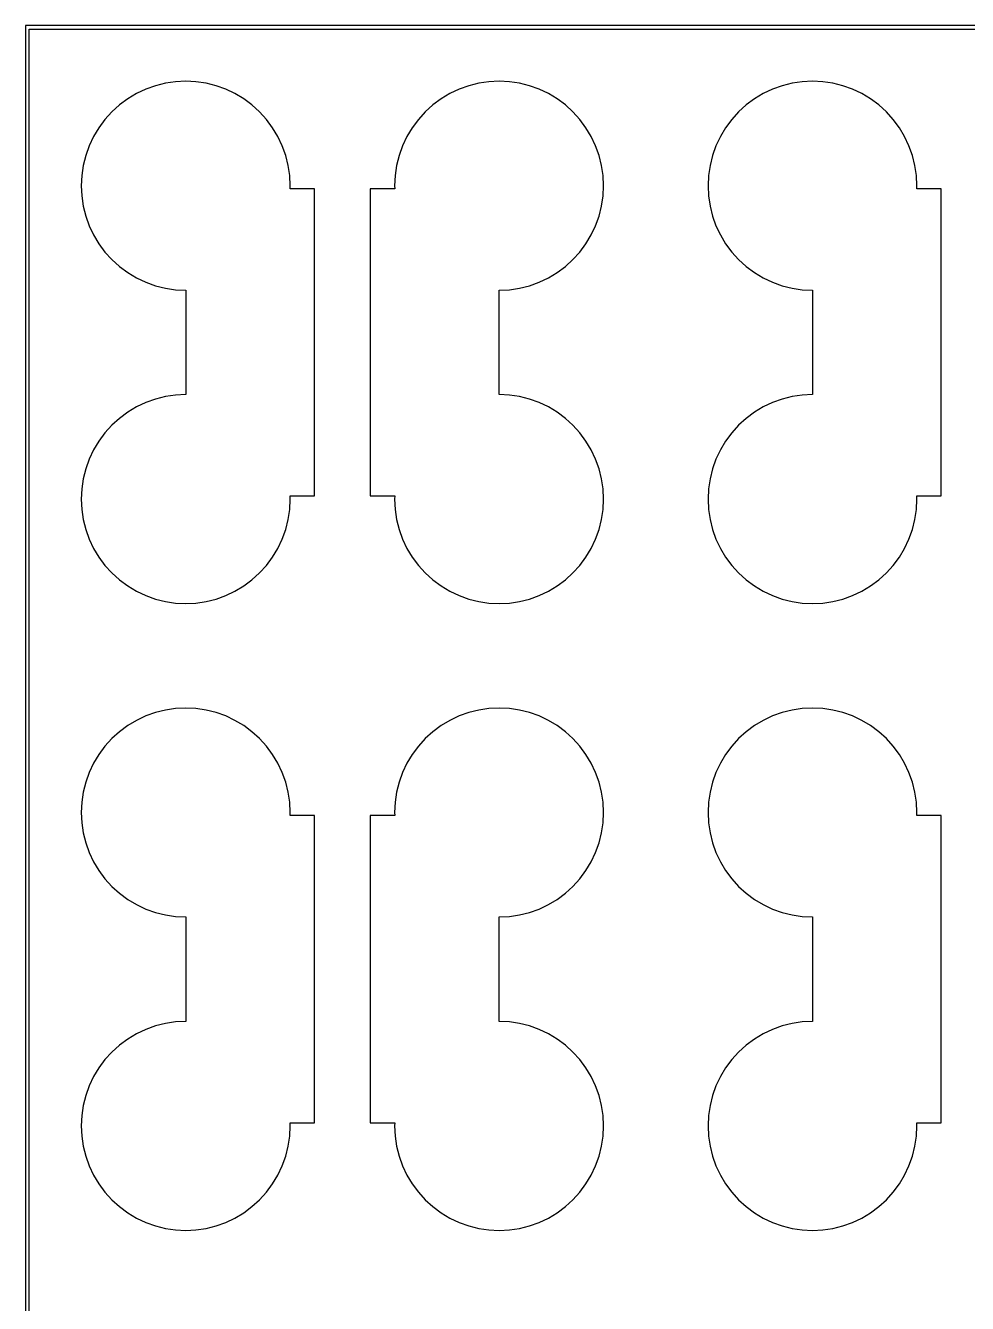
# Model space of a CAD drawing. Extents: x 0 to 54, y 0 to 90.
# Drawn here: x -0.05 to 13.48, y 71.7 to 90.05 of the extents above; entities that cross this region are included whole.
import ezdxf

# ---------------------------------------------------------------- set-up
doc = ezdxf.new("R2010")
doc.units = 0

msp = doc.modelspace()

# ---------------------------------------------------------------- linework, layer by layer
for p, q in [((54.05, 90.05), (-0.04999, 90.05)), ((-0.04999, 90.05), (-0.04999, -0.04999)), ((0, 0), (0, 90)), ((0, 90), (54, 90)), ((1.81458, 89.1854), (1.67598, 89.1358)), ((1.95737, 89.2212), (1.81458, 89.1854)), ((2.10298, 89.2428), (1.95737, 89.2212)), ((2.25, 89.25), (2.10298, 89.2428)), ((2.39703, 89.2428), (2.25, 89.25)), ((2.54265, 89.2212), (2.39703, 89.2428)), ((2.68544, 89.1854), (2.54265, 89.2212)), ((2.82404, 89.1358), (2.68544, 89.1854)), ((6.31456, 89.1854), (6.17596, 89.1358)), ((6.45735, 89.2212), (6.31456, 89.1854)), ((6.60297, 89.2428), (6.45735, 89.2212)), ((6.75, 89.25), (6.60297, 89.2428)), ((6.89702, 89.2428), (6.75, 89.25)), ((7.04263, 89.2212), (6.89702, 89.2428)), ((7.18542, 89.1854), (7.04263, 89.2212)), ((7.32402, 89.1358), (7.18542, 89.1854)), ((10.8146, 89.1854), (10.676, 89.1358)), ((10.9574, 89.2212), (10.8146, 89.1854)), ((11.103, 89.2428), (10.9574, 89.2212)), ((11.25, 89.25), (11.103, 89.2428)), ((11.397, 89.2428), (11.25, 89.25)), ((11.5426, 89.2212), (11.397, 89.2428)), ((11.6854, 89.1854), (11.5426, 89.2212)), ((11.824, 89.1358), (11.6854, 89.1854)), ((1.41666, 88.9972), (1.29842, 88.9095)), ((1.54291, 89.0729), (1.41666, 88.9972)), ((1.67598, 89.1358), (1.54291, 89.0729)), ((2.95711, 89.0729), (2.82404, 89.1358)), ((3.08336, 88.9972), (2.95711, 89.0729)), ((3.2016, 88.9095), (3.08336, 88.9972)), ((5.91664, 88.9972), (5.7984, 88.9095)), ((6.04289, 89.0729), (5.91664, 88.9972)), ((6.17596, 89.1358), (6.04289, 89.0729)), ((7.45709, 89.0729), (7.32402, 89.1358)), ((7.58334, 88.9972), (7.45709, 89.0729)), ((7.70158, 88.9095), (7.58334, 88.9972)), ((10.4167, 88.9972), (10.2984, 88.9095)), ((10.5429, 89.0729), (10.4167, 88.9972)), ((10.676, 89.1358), (10.5429, 89.0729)), ((11.9571, 89.0729), (11.824, 89.1358)), ((12.0834, 88.9972), (11.9571, 89.0729)), ((12.2016, 88.9095), (12.0834, 88.9972)), ((1.29842, 88.9095), (1.18935, 88.8107)), ((3.31067, 88.8107), (3.2016, 88.9095)), ((5.7984, 88.9095), (5.68933, 88.8107)), ((7.81065, 88.8107), (7.70158, 88.9095)), ((10.2984, 88.9095), (10.1893, 88.8107)), ((12.3107, 88.8107), (12.2016, 88.9095)), ((1.09048, 88.7016), (1.00281, 88.5833)), ((1.18935, 88.8107), (1.09048, 88.7016)), ((3.40953, 88.7016), (3.31067, 88.8107)), ((3.49721, 88.5833), (3.40953, 88.7016)), ((5.59047, 88.7016), (5.50279, 88.5833)), ((5.68933, 88.8107), (5.59047, 88.7016)), ((7.90952, 88.7016), (7.81065, 88.8107)), ((7.99719, 88.5833), (7.90952, 88.7016)), ((10.0905, 88.7016), (10.0028, 88.5833)), ((10.1893, 88.8107), (10.0905, 88.7016)), ((12.4095, 88.7016), (12.3107, 88.8107)), ((12.4972, 88.5833), (12.4095, 88.7016)), ((0.92712, 88.4571), (0.86418, 88.324)), ((1.00281, 88.5833), (0.92712, 88.4571)), ((3.57289, 88.4571), (3.49721, 88.5833)), ((3.63583, 88.324), (3.57289, 88.4571)), ((5.42711, 88.4571), (5.36417, 88.324)), ((5.50279, 88.5833), (5.42711, 88.4571)), ((8.07288, 88.4571), (7.99719, 88.5833)), ((8.13582, 88.324), (8.07288, 88.4571)), ((9.92712, 88.4571), (9.86418, 88.324)), ((10.0028, 88.5833), (9.92712, 88.4571)), ((12.5729, 88.4571), (12.4972, 88.5833)), ((12.6358, 88.324), (12.5729, 88.4571)), ((0.86418, 88.324), (0.81459, 88.1854)), ((3.68542, 88.1854), (3.63583, 88.324)), ((5.36417, 88.324), (5.31458, 88.1854)), ((8.18541, 88.1854), (8.13582, 88.324)), ((9.86418, 88.324), (9.81459, 88.1854)), ((12.6854, 88.1854), (12.6358, 88.324)), ((0.81459, 88.1854), (0.77882, 88.0426)), ((3.72119, 88.0426), (3.68542, 88.1854)), ((5.31458, 88.1854), (5.27881, 88.0426)), ((8.22118, 88.0426), (8.18541, 88.1854)), ((9.81459, 88.1854), (9.77882, 88.0426)), ((12.7212, 88.0426), (12.6854, 88.1854)), ((0.75723, 87.897), (0.75, 87.75)), ((0.77882, 88.0426), (0.75723, 87.897)), ((3.74278, 87.897), (3.72119, 88.0426)), ((3.75, 87.75), (3.74278, 87.897)), ((5.25722, 87.897), (5.25, 87.75)), ((5.27881, 88.0426), (5.25722, 87.897)), ((8.24277, 87.897), (8.22118, 88.0426)), ((8.25, 87.75), (8.24277, 87.897)), ((9.75723, 87.897), (9.75, 87.75)), ((9.77882, 88.0426), (9.75723, 87.897)), ((12.7428, 87.897), (12.7212, 88.0426)), ((12.75, 87.75), (12.7428, 87.897)), ((0.75, 87.75), (0.75723, 87.603)), ((3.74779, 87.705), (3.75, 87.75)), ((5.25, 87.75), (5.25221, 87.705)), ((8.24277, 87.603), (8.25, 87.75)), ((9.75, 87.75), (9.75723, 87.603)), ((12.7478, 87.705), (12.75, 87.75)), ((0.75723, 87.603), (0.77882, 87.4574)), ((4.10001, 87.705), (3.74779, 87.705)), ((4.10001, 83.295), (4.10001, 87.705)), ((5.25221, 87.705), (4.89999, 87.705)), ((4.89999, 87.705), (4.89999, 83.295)), ((8.22118, 87.4574), (8.24277, 87.603)), ((9.75723, 87.603), (9.77882, 87.4574)), ((13.1, 87.705), (12.7478, 87.705)), ((13.1, 83.295), (13.1, 87.705)), ((0.77882, 87.4574), (0.81459, 87.3146)), ((8.18541, 87.3146), (8.22118, 87.4574)), ((9.77882, 87.4574), (9.81459, 87.3146)), ((0.81459, 87.3146), (0.86418, 87.176)), ((0.86418, 87.176), (0.92712, 87.0429)), ((8.07288, 87.0429), (8.13582, 87.176)), ((8.13582, 87.176), (8.18541, 87.3146)), ((9.81459, 87.3146), (9.86418, 87.176)), ((9.86418, 87.176), (9.92712, 87.0429)), ((0.92712, 87.0429), (1.00281, 86.9166)), ((7.99719, 86.9166), (8.07288, 87.0429)), ((9.92712, 87.0429), (10.0028, 86.9166)), ((1.00281, 86.9166), (1.09048, 86.7984)), ((1.09048, 86.7984), (1.18935, 86.6893)), ((7.81065, 86.6893), (7.90952, 86.7984)), ((7.90952, 86.7984), (7.99719, 86.9166)), ((10.0028, 86.9166), (10.0905, 86.7984)), ((10.0905, 86.7984), (10.1893, 86.6893)), ((1.18935, 86.6893), (1.29842, 86.5905)), ((7.70158, 86.5905), (7.81065, 86.6893)), ((10.1893, 86.6893), (10.2984, 86.5905)), ((1.29842, 86.5905), (1.41666, 86.5028)), ((1.41666, 86.5028), (1.54291, 86.4271)), ((1.54291, 86.4271), (1.67598, 86.3642)), ((7.32402, 86.3642), (7.45709, 86.4271)), ((7.45709, 86.4271), (7.58334, 86.5028)), ((7.58334, 86.5028), (7.70158, 86.5905)), ((10.2984, 86.5905), (10.4167, 86.5028)), ((10.4167, 86.5028), (10.5429, 86.4271)), ((10.5429, 86.4271), (10.676, 86.3642)), ((1.67598, 86.3642), (1.81458, 86.3146)), ((1.81458, 86.3146), (1.95737, 86.2788)), ((1.95737, 86.2788), (2.10298, 86.2572)), ((2.10298, 86.2572), (2.25, 86.25)), ((2.25, 86.25), (2.25, 84.75)), ((6.75, 86.25), (6.89702, 86.2572)), ((6.75, 84.75), (6.75, 86.25)), ((6.89702, 86.2572), (7.04263, 86.2788)), ((7.04263, 86.2788), (7.18542, 86.3146)), ((7.18542, 86.3146), (7.32402, 86.3642)), ((10.676, 86.3642), (10.8146, 86.3146)), ((10.8146, 86.3146), (10.9574, 86.2788)), ((10.9574, 86.2788), (11.103, 86.2572)), ((11.103, 86.2572), (11.25, 86.25)), ((11.25, 86.25), (11.25, 84.75)), ((1.67598, 84.6358), (1.54291, 84.5729)), ((1.81458, 84.6854), (1.67598, 84.6358)), ((1.95737, 84.7212), (1.81458, 84.6854)), ((2.10298, 84.7428), (1.95737, 84.7212)), ((2.25, 84.75), (2.10298, 84.7428)), ((6.89702, 84.7428), (6.75, 84.75)), ((7.04263, 84.7212), (6.89702, 84.7428)), ((7.18542, 84.6854), (7.04263, 84.7212)), ((7.32402, 84.6358), (7.18542, 84.6854)), ((7.45709, 84.5729), (7.32402, 84.6358)), ((10.676, 84.6358), (10.5429, 84.5729)), ((10.8146, 84.6854), (10.676, 84.6358)), ((10.9574, 84.7212), (10.8146, 84.6854)), ((11.103, 84.7428), (10.9574, 84.7212)), ((11.25, 84.75), (11.103, 84.7428)), ((1.29842, 84.4095), (1.18935, 84.3107)), ((1.41666, 84.4972), (1.29842, 84.4095)), ((1.54291, 84.5729), (1.41666, 84.4972)), ((7.58334, 84.4972), (7.45709, 84.5729)), ((7.70158, 84.4095), (7.58334, 84.4972)), ((7.81065, 84.3107), (7.70158, 84.4095)), ((10.2984, 84.4095), (10.1893, 84.3107)), ((10.4167, 84.4972), (10.2984, 84.4095)), ((10.5429, 84.5729), (10.4167, 84.4972)), ((1.18935, 84.3107), (1.09048, 84.2016)), ((7.90952, 84.2016), (7.81065, 84.3107)), ((10.1893, 84.3107), (10.0905, 84.2016)), ((1.00281, 84.0834), (0.92712, 83.9571)), ((1.09048, 84.2016), (1.00281, 84.0834)), ((7.99719, 84.0834), (7.90952, 84.2016)), ((8.07288, 83.9571), (7.99719, 84.0834)), ((10.0028, 84.0834), (9.92712, 83.9571)), ((10.0905, 84.2016), (10.0028, 84.0834)), ((0.92712, 83.9571), (0.86418, 83.824)), ((8.13582, 83.824), (8.07288, 83.9571)), ((9.92712, 83.9571), (9.86418, 83.824)), ((0.81459, 83.6854), (0.77882, 83.5426)), ((0.86418, 83.824), (0.81459, 83.6854)), ((8.18541, 83.6854), (8.13582, 83.824)), ((8.22118, 83.5426), (8.18541, 83.6854)), ((9.81459, 83.6854), (9.77882, 83.5426)), ((9.86418, 83.824), (9.81459, 83.6854)), ((0.77882, 83.5426), (0.75723, 83.397)), ((8.24277, 83.397), (8.22118, 83.5426)), ((9.77882, 83.5426), (9.75723, 83.397)), ((0.75723, 83.397), (0.75, 83.25)), ((8.25, 83.25), (8.24277, 83.397)), ((9.75723, 83.397), (9.75, 83.25)), ((0.75, 83.25), (0.75723, 83.103)), ((3.74278, 83.103), (3.75, 83.25)), ((3.75, 83.25), (3.74779, 83.295)), ((3.74779, 83.295), (4.10001, 83.295)), ((4.89999, 83.295), (5.25221, 83.295)), ((5.25221, 83.295), (5.25, 83.25)), ((5.25, 83.25), (5.25722, 83.103)), ((8.24277, 83.103), (8.25, 83.25)), ((9.75, 83.25), (9.75723, 83.103)), ((12.7428, 83.103), (12.75, 83.25)), ((12.75, 83.25), (12.7478, 83.295)), ((12.7478, 83.295), (13.1, 83.295)), ((0.75723, 83.103), (0.77882, 82.9574)), ((0.77882, 82.9574), (0.81459, 82.8146)), ((3.68542, 82.8146), (3.72119, 82.9574)), ((3.72119, 82.9574), (3.74278, 83.103)), ((5.25722, 83.103), (5.27881, 82.9574)), ((5.27881, 82.9574), (5.31458, 82.8146)), ((8.18541, 82.8146), (8.22118, 82.9574)), ((8.22118, 82.9574), (8.24277, 83.103)), ((9.75723, 83.103), (9.77882, 82.9574)), ((9.77882, 82.9574), (9.81459, 82.8146)), ((12.6854, 82.8146), (12.7212, 82.9574)), ((12.7212, 82.9574), (12.7428, 83.103)), ((0.81459, 82.8146), (0.86418, 82.676)), ((3.63583, 82.676), (3.68542, 82.8146)), ((5.31458, 82.8146), (5.36417, 82.676)), ((8.13582, 82.676), (8.18541, 82.8146)), ((9.81459, 82.8146), (9.86418, 82.676)), ((12.6358, 82.676), (12.6854, 82.8146)), ((0.86418, 82.676), (0.92712, 82.5429)), ((3.57289, 82.5429), (3.63583, 82.676)), ((5.36417, 82.676), (5.42711, 82.5429)), ((8.07288, 82.5429), (8.13582, 82.676)), ((9.86418, 82.676), (9.92712, 82.5429)), ((12.5729, 82.5429), (12.6358, 82.676)), ((0.92712, 82.5429), (1.00281, 82.4167)), ((1.00281, 82.4167), (1.09048, 82.2984)), ((3.40953, 82.2984), (3.49721, 82.4167)), ((3.49721, 82.4167), (3.57289, 82.5429)), ((5.42711, 82.5429), (5.50279, 82.4167)), ((5.50279, 82.4167), (5.59047, 82.2984)), ((7.90952, 82.2984), (7.99719, 82.4167)), ((7.99719, 82.4167), (8.07288, 82.5429)), ((9.92712, 82.5429), (10.0028, 82.4167)), ((10.0028, 82.4167), (10.0905, 82.2984)), ((12.4095, 82.2984), (12.4972, 82.4167)), ((12.4972, 82.4167), (12.5729, 82.5429)), ((1.09048, 82.2984), (1.18935, 82.1893)), ((3.31067, 82.1893), (3.40953, 82.2984)), ((5.59047, 82.2984), (5.68933, 82.1893)), ((7.81065, 82.1893), (7.90952, 82.2984)), ((10.0905, 82.2984), (10.1893, 82.1893)), ((12.3107, 82.1893), (12.4095, 82.2984)), ((1.18935, 82.1893), (1.29842, 82.0905)), ((1.29842, 82.0905), (1.41666, 82.0028)), ((3.08336, 82.0028), (3.2016, 82.0905)), ((3.2016, 82.0905), (3.31067, 82.1893)), ((5.68933, 82.1893), (5.7984, 82.0905)), ((5.7984, 82.0905), (5.91664, 82.0028)), ((7.58334, 82.0028), (7.70158, 82.0905)), ((7.70158, 82.0905), (7.81065, 82.1893)), ((10.1893, 82.1893), (10.2984, 82.0905)), ((10.2984, 82.0905), (10.4167, 82.0028)), ((12.0834, 82.0028), (12.2016, 82.0905)), ((12.2016, 82.0905), (12.3107, 82.1893)), ((1.41666, 82.0028), (1.54291, 81.9271)), ((1.54291, 81.9271), (1.67598, 81.8642)), ((1.67598, 81.8642), (1.81458, 81.8146)), ((2.68544, 81.8146), (2.82404, 81.8642)), ((2.82404, 81.8642), (2.95711, 81.9271)), ((2.95711, 81.9271), (3.08336, 82.0028)), ((5.91664, 82.0028), (6.04289, 81.9271)), ((6.04289, 81.9271), (6.17596, 81.8642)), ((6.17596, 81.8642), (6.31456, 81.8146)), ((7.18542, 81.8146), (7.32402, 81.8642)), ((7.32402, 81.8642), (7.45709, 81.9271)), ((7.45709, 81.9271), (7.58334, 82.0028)), ((10.4167, 82.0028), (10.5429, 81.9271)), ((10.5429, 81.9271), (10.676, 81.8642)), ((10.676, 81.8642), (10.8146, 81.8146)), ((11.6854, 81.8146), (11.824, 81.8642)), ((11.824, 81.8642), (11.9571, 81.9271)), ((11.9571, 81.9271), (12.0834, 82.0028)), ((1.81458, 81.8146), (1.95737, 81.7788)), ((1.95737, 81.7788), (2.10298, 81.7572)), ((2.10298, 81.7572), (2.25, 81.75)), ((2.25, 81.75), (2.39703, 81.7572)), ((2.39703, 81.7572), (2.54265, 81.7788)), ((2.54265, 81.7788), (2.68544, 81.8146)), ((6.31456, 81.8146), (6.45735, 81.7788)), ((6.45735, 81.7788), (6.60297, 81.7572)), ((6.60297, 81.7572), (6.75, 81.75)), ((6.75, 81.75), (6.89702, 81.7572)), ((6.89702, 81.7572), (7.04263, 81.7788)), ((7.04263, 81.7788), (7.18542, 81.8146)), ((10.8146, 81.8146), (10.9574, 81.7788)), ((10.9574, 81.7788), (11.103, 81.7572)), ((11.103, 81.7572), (11.25, 81.75)), ((11.25, 81.75), (11.397, 81.7572)), ((11.397, 81.7572), (11.5426, 81.7788)), ((11.5426, 81.7788), (11.6854, 81.8146)), ((1.95737, 80.2212), (1.81458, 80.1854)), ((2.10298, 80.2428), (1.95737, 80.2212)), ((2.25, 80.25), (2.10298, 80.2428)), ((2.39703, 80.2428), (2.25, 80.25)), ((2.54265, 80.2212), (2.39703, 80.2428)), ((2.68544, 80.1854), (2.54265, 80.2212)), ((6.45735, 80.2212), (6.31456, 80.1854)), ((6.60297, 80.2428), (6.45735, 80.2212)), ((6.75, 80.25), (6.60297, 80.2428)), ((6.89702, 80.2428), (6.75, 80.25)), ((7.04263, 80.2212), (6.89702, 80.2428)), ((7.18542, 80.1854), (7.04263, 80.2212)), ((10.9574, 80.2212), (10.8146, 80.1854)), ((11.103, 80.2428), (10.9574, 80.2212)), ((11.25, 80.25), (11.103, 80.2428)), ((11.397, 80.2428), (11.25, 80.25)), ((11.5426, 80.2212), (11.397, 80.2428)), ((11.6854, 80.1854), (11.5426, 80.2212)), ((1.54291, 80.0729), (1.41666, 79.9972)), ((1.67598, 80.1358), (1.54291, 80.0729)), ((1.81458, 80.1854), (1.67598, 80.1358)), ((2.82404, 80.1358), (2.68544, 80.1854)), ((2.95711, 80.0729), (2.82404, 80.1358)), ((3.08336, 79.9972), (2.95711, 80.0729)), ((6.04289, 80.0729), (5.91664, 79.9972)), ((6.17596, 80.1358), (6.04289, 80.0729)), ((6.31456, 80.1854), (6.17596, 80.1358)), ((7.32402, 80.1358), (7.18542, 80.1854)), ((7.45709, 80.0729), (7.32402, 80.1358)), ((7.58334, 79.9972), (7.45709, 80.0729)), ((10.5429, 80.0729), (10.4167, 79.9972)), ((10.676, 80.1358), (10.5429, 80.0729)), ((10.8146, 80.1854), (10.676, 80.1358)), ((11.824, 80.1358), (11.6854, 80.1854)), ((11.9571, 80.0729), (11.824, 80.1358)), ((12.0834, 79.9972), (11.9571, 80.0729)), ((1.29842, 79.9095), (1.18935, 79.8107)), ((1.41666, 79.9972), (1.29842, 79.9095)), ((3.2016, 79.9095), (3.08336, 79.9972)), ((3.31067, 79.8107), (3.2016, 79.9095)), ((5.7984, 79.9095), (5.68933, 79.8107)), ((5.91664, 79.9972), (5.7984, 79.9095)), ((7.70158, 79.9095), (7.58334, 79.9972)), ((7.81065, 79.8107), (7.70158, 79.9095)), ((10.2984, 79.9095), (10.1893, 79.8107)), ((10.4167, 79.9972), (10.2984, 79.9095)), ((12.2016, 79.9095), (12.0834, 79.9972)), ((12.3107, 79.8107), (12.2016, 79.9095)), ((1.09048, 79.7016), (1.00281, 79.5833)), ((1.18935, 79.8107), (1.09048, 79.7016)), ((3.40953, 79.7016), (3.31067, 79.8107)), ((3.49721, 79.5833), (3.40953, 79.7016)), ((5.59047, 79.7016), (5.50279, 79.5833)), ((5.68933, 79.8107), (5.59047, 79.7016)), ((7.90952, 79.7016), (7.81065, 79.8107)), ((7.99719, 79.5833), (7.90952, 79.7016)), ((10.0905, 79.7016), (10.0028, 79.5833)), ((10.1893, 79.8107), (10.0905, 79.7016)), ((12.4095, 79.7016), (12.3107, 79.8107)), ((12.4972, 79.5833), (12.4095, 79.7016)), ((0.92712, 79.4571), (0.86418, 79.324)), ((1.00281, 79.5833), (0.92712, 79.4571)), ((3.57289, 79.4571), (3.49721, 79.5833)), ((3.63583, 79.324), (3.57289, 79.4571)), ((5.42711, 79.4571), (5.36417, 79.324)), ((5.50279, 79.5833), (5.42711, 79.4571)), ((8.07288, 79.4571), (7.99719, 79.5833)), ((8.13582, 79.324), (8.07288, 79.4571)), ((9.92712, 79.4571), (9.86418, 79.324)), ((10.0028, 79.5833), (9.92712, 79.4571)), ((12.5729, 79.4571), (12.4972, 79.5833)), ((12.6358, 79.324), (12.5729, 79.4571)), ((0.86418, 79.324), (0.81459, 79.1854)), ((3.68542, 79.1854), (3.63583, 79.324)), ((5.36417, 79.324), (5.31458, 79.1854)), ((8.18541, 79.1854), (8.13582, 79.324)), ((9.86418, 79.324), (9.81459, 79.1854)), ((12.6854, 79.1854), (12.6358, 79.324)), ((0.81459, 79.1854), (0.77882, 79.0426)), ((3.72119, 79.0426), (3.68542, 79.1854)), ((5.31458, 79.1854), (5.27881, 79.0426)), ((8.22118, 79.0426), (8.18541, 79.1854)), ((9.81459, 79.1854), (9.77882, 79.0426)), ((12.7212, 79.0426), (12.6854, 79.1854)), ((0.77882, 79.0426), (0.75723, 78.897)), ((3.74278, 78.897), (3.72119, 79.0426)), ((5.27881, 79.0426), (5.25722, 78.897)), ((8.24277, 78.897), (8.22118, 79.0426)), ((9.77882, 79.0426), (9.75723, 78.897)), ((12.7428, 78.897), (12.7212, 79.0426)), ((0.75723, 78.897), (0.75, 78.75)), ((0.75, 78.75), (0.75723, 78.603)), ((3.75, 78.75), (3.74278, 78.897)), ((3.74779, 78.705), (3.75, 78.75)), ((5.25722, 78.897), (5.25, 78.75)), ((5.25, 78.75), (5.25221, 78.705)), ((8.25, 78.75), (8.24277, 78.897)), ((8.24277, 78.603), (8.25, 78.75)), ((9.75723, 78.897), (9.75, 78.75)), ((9.75, 78.75), (9.75723, 78.603)), ((12.75, 78.75), (12.7428, 78.897)), ((12.7478, 78.705), (12.75, 78.75)), ((0.75723, 78.603), (0.77882, 78.4574)), ((4.10001, 78.705), (3.74779, 78.705)), ((4.10001, 74.295), (4.10001, 78.705)), ((5.25221, 78.705), (4.89999, 78.705)), ((4.89999, 78.705), (4.89999, 74.295)), ((8.22118, 78.4574), (8.24277, 78.603)), ((9.75723, 78.603), (9.77882, 78.4574)), ((13.1, 78.705), (12.7478, 78.705)), ((13.1, 74.295), (13.1, 78.705)), ((0.77882, 78.4574), (0.81459, 78.3146)), ((8.18541, 78.3146), (8.22118, 78.4574)), ((9.77882, 78.4574), (9.81459, 78.3146)), ((0.81459, 78.3146), (0.86418, 78.176)), ((0.86418, 78.176), (0.92712, 78.0429)), ((8.07288, 78.0429), (8.13582, 78.176)), ((8.13582, 78.176), (8.18541, 78.3146)), ((9.81459, 78.3146), (9.86418, 78.176)), ((9.86418, 78.176), (9.92712, 78.0429)), ((0.92712, 78.0429), (1.00281, 77.9166)), ((7.99719, 77.9166), (8.07288, 78.0429)), ((9.92712, 78.0429), (10.0028, 77.9166)), ((1.00281, 77.9166), (1.09048, 77.7984)), ((7.90952, 77.7984), (7.99719, 77.9166)), ((10.0028, 77.9166), (10.0905, 77.7984)), ((1.09048, 77.7984), (1.18935, 77.6893)), ((1.18935, 77.6893), (1.29842, 77.5905)), ((7.70158, 77.5905), (7.81065, 77.6893)), ((7.81065, 77.6893), (7.90952, 77.7984)), ((10.0905, 77.7984), (10.1893, 77.6893)), ((10.1893, 77.6893), (10.2984, 77.5905)), ((1.29842, 77.5905), (1.41666, 77.5028)), ((1.41666, 77.5028), (1.54291, 77.4271)), ((7.45709, 77.4271), (7.58334, 77.5028)), ((7.58334, 77.5028), (7.70158, 77.5905)), ((10.2984, 77.5905), (10.4167, 77.5028)), ((10.4167, 77.5028), (10.5429, 77.4271)), ((1.54291, 77.4271), (1.67598, 77.3642)), ((1.67598, 77.3642), (1.81458, 77.3146)), ((1.81458, 77.3146), (1.95737, 77.2788)), ((1.95737, 77.2788), (2.10298, 77.2572)), ((2.10298, 77.2572), (2.25, 77.25)), ((6.75, 77.25), (6.89702, 77.2572)), ((6.89702, 77.2572), (7.04263, 77.2788)), ((7.04263, 77.2788), (7.18542, 77.3146)), ((7.18542, 77.3146), (7.32402, 77.3642)), ((7.32402, 77.3642), (7.45709, 77.4271)), ((10.5429, 77.4271), (10.676, 77.3642)), ((10.676, 77.3642), (10.8146, 77.3146)), ((10.8146, 77.3146), (10.9574, 77.2788)), ((10.9574, 77.2788), (11.103, 77.2572)), ((11.103, 77.2572), (11.25, 77.25)), ((2.25, 77.25), (2.25, 75.75)), ((6.75, 75.75), (6.75, 77.25)), ((11.25, 77.25), (11.25, 75.75)), ((1.67598, 75.6358), (1.54291, 75.5729)), ((1.81458, 75.6854), (1.67598, 75.6358)), ((1.95737, 75.7212), (1.81458, 75.6854)), ((2.10298, 75.7428), (1.95737, 75.7212)), ((2.25, 75.75), (2.10298, 75.7428)), ((6.89702, 75.7428), (6.75, 75.75)), ((7.04263, 75.7212), (6.89702, 75.7428)), ((7.18542, 75.6854), (7.04263, 75.7212)), ((7.32402, 75.6358), (7.18542, 75.6854)), ((7.45709, 75.5729), (7.32402, 75.6358)), ((10.676, 75.6358), (10.5429, 75.5729)), ((10.8146, 75.6854), (10.676, 75.6358)), ((10.9574, 75.7212), (10.8146, 75.6854)), ((11.103, 75.7428), (10.9574, 75.7212)), ((11.25, 75.75), (11.103, 75.7428)), ((1.41666, 75.4972), (1.29842, 75.4095)), ((1.54291, 75.5729), (1.41666, 75.4972)), ((7.58334, 75.4972), (7.45709, 75.5729)), ((7.70158, 75.4095), (7.58334, 75.4972)), ((10.4167, 75.4972), (10.2984, 75.4095)), ((10.5429, 75.5729), (10.4167, 75.4972)), ((1.18935, 75.3107), (1.09048, 75.2016)), ((1.29842, 75.4095), (1.18935, 75.3107)), ((7.81065, 75.3107), (7.70158, 75.4095)), ((7.90952, 75.2016), (7.81065, 75.3107)), ((10.1893, 75.3107), (10.0905, 75.2016)), ((10.2984, 75.4095), (10.1893, 75.3107)), ((1.00281, 75.0834), (0.92712, 74.9571)), ((1.09048, 75.2016), (1.00281, 75.0834)), ((7.99719, 75.0834), (7.90952, 75.2016)), ((8.07288, 74.9571), (7.99719, 75.0834)), ((10.0028, 75.0834), (9.92712, 74.9571)), ((10.0905, 75.2016), (10.0028, 75.0834)), ((0.92712, 74.9571), (0.86418, 74.824)), ((8.13582, 74.824), (8.07288, 74.9571)), ((9.92712, 74.9571), (9.86418, 74.824)), ((0.81459, 74.6854), (0.77882, 74.5426)), ((0.86418, 74.824), (0.81459, 74.6854)), ((8.18541, 74.6854), (8.13582, 74.824)), ((8.22118, 74.5426), (8.18541, 74.6854)), ((9.81459, 74.6854), (9.77882, 74.5426)), ((9.86418, 74.824), (9.81459, 74.6854)), ((0.77882, 74.5426), (0.75723, 74.397)), ((8.24277, 74.397), (8.22118, 74.5426)), ((9.77882, 74.5426), (9.75723, 74.397)), ((0.75723, 74.397), (0.75, 74.25)), ((8.25, 74.25), (8.24277, 74.397)), ((9.75723, 74.397), (9.75, 74.25)), ((0.75, 74.25), (0.75723, 74.103)), ((3.74278, 74.103), (3.75, 74.25)), ((3.75, 74.25), (3.74779, 74.295)), ((3.74779, 74.295), (4.10001, 74.295)), ((4.89999, 74.295), (5.25221, 74.295)), ((5.25221, 74.295), (5.25, 74.25)), ((5.25, 74.25), (5.25722, 74.103)), ((8.24277, 74.103), (8.25, 74.25)), ((9.75, 74.25), (9.75723, 74.103)), ((12.7428, 74.103), (12.75, 74.25)), ((12.75, 74.25), (12.7478, 74.295)), ((12.7478, 74.295), (13.1, 74.295)), ((0.75723, 74.103), (0.77882, 73.9574)), ((0.77882, 73.9574), (0.81459, 73.8146)), ((3.68542, 73.8146), (3.72119, 73.9574)), ((3.72119, 73.9574), (3.74278, 74.103)), ((5.25722, 74.103), (5.27881, 73.9574)), ((5.27881, 73.9574), (5.31458, 73.8146)), ((8.18541, 73.8146), (8.22118, 73.9574)), ((8.22118, 73.9574), (8.24277, 74.103)), ((9.75723, 74.103), (9.77882, 73.9574)), ((9.77882, 73.9574), (9.81459, 73.8146)), ((12.6854, 73.8146), (12.7212, 73.9574)), ((12.7212, 73.9574), (12.7428, 74.103)), ((0.81459, 73.8146), (0.86418, 73.676)), ((3.63583, 73.676), (3.68542, 73.8146)), ((5.31458, 73.8146), (5.36417, 73.676)), ((8.13582, 73.676), (8.18541, 73.8146)), ((9.81459, 73.8146), (9.86418, 73.676)), ((12.6358, 73.676), (12.6854, 73.8146)), ((0.86418, 73.676), (0.92712, 73.5429)), ((3.57289, 73.5429), (3.63583, 73.676)), ((5.36417, 73.676), (5.42711, 73.5429)), ((8.07288, 73.5429), (8.13582, 73.676)), ((9.86418, 73.676), (9.92712, 73.5429)), ((12.5729, 73.5429), (12.6358, 73.676)), ((0.92712, 73.5429), (1.00281, 73.4167)), ((1.00281, 73.4167), (1.09048, 73.2984)), ((3.40953, 73.2984), (3.49721, 73.4167)), ((3.49721, 73.4167), (3.57289, 73.5429)), ((5.42711, 73.5429), (5.50279, 73.4167)), ((5.50279, 73.4167), (5.59047, 73.2984)), ((7.90952, 73.2984), (7.99719, 73.4167)), ((7.99719, 73.4167), (8.07288, 73.5429)), ((9.92712, 73.5429), (10.0028, 73.4167)), ((10.0028, 73.4167), (10.0905, 73.2984)), ((12.4095, 73.2984), (12.4972, 73.4167)), ((12.4972, 73.4167), (12.5729, 73.5429)), ((1.09048, 73.2984), (1.18935, 73.1893)), ((3.31067, 73.1893), (3.40953, 73.2984)), ((5.59047, 73.2984), (5.68933, 73.1893)), ((7.81065, 73.1893), (7.90952, 73.2984)), ((10.0905, 73.2984), (10.1893, 73.1893)), ((12.3107, 73.1893), (12.4095, 73.2984)), ((1.18935, 73.1893), (1.29842, 73.0905)), ((1.29842, 73.0905), (1.41666, 73.0028)), ((3.08336, 73.0028), (3.2016, 73.0905)), ((3.2016, 73.0905), (3.31067, 73.1893)), ((5.68933, 73.1893), (5.7984, 73.0905)), ((5.7984, 73.0905), (5.91664, 73.0028)), ((7.58334, 73.0028), (7.70158, 73.0905)), ((7.70158, 73.0905), (7.81065, 73.1893)), ((10.1893, 73.1893), (10.2984, 73.0905)), ((10.2984, 73.0905), (10.4167, 73.0028)), ((12.0834, 73.0028), (12.2016, 73.0905)), ((12.2016, 73.0905), (12.3107, 73.1893)), ((1.41666, 73.0028), (1.54291, 72.9271)), ((1.54291, 72.9271), (1.67598, 72.8642)), ((1.67598, 72.8642), (1.81458, 72.8146)), ((2.68544, 72.8146), (2.82404, 72.8642)), ((2.82404, 72.8642), (2.95711, 72.9271)), ((2.95711, 72.9271), (3.08336, 73.0028)), ((5.91664, 73.0028), (6.04289, 72.9271)), ((6.04289, 72.9271), (6.17596, 72.8642)), ((6.17596, 72.8642), (6.31456, 72.8146)), ((7.18542, 72.8146), (7.32402, 72.8642)), ((7.32402, 72.8642), (7.45709, 72.9271)), ((7.45709, 72.9271), (7.58334, 73.0028)), ((10.4167, 73.0028), (10.5429, 72.9271)), ((10.5429, 72.9271), (10.676, 72.8642)), ((10.676, 72.8642), (10.8146, 72.8146)), ((11.6854, 72.8146), (11.824, 72.8642)), ((11.824, 72.8642), (11.9571, 72.9271)), ((11.9571, 72.9271), (12.0834, 73.0028)), ((1.81458, 72.8146), (1.95737, 72.7788)), ((1.95737, 72.7788), (2.10298, 72.7572)), ((2.10298, 72.7572), (2.25, 72.75)), ((2.25, 72.75), (2.39703, 72.7572)), ((2.39703, 72.7572), (2.54265, 72.7788)), ((2.54265, 72.7788), (2.68544, 72.8146)), ((6.31456, 72.8146), (6.45735, 72.7788)), ((6.45735, 72.7788), (6.60297, 72.7572)), ((6.60297, 72.7572), (6.75, 72.75)), ((6.75, 72.75), (6.89702, 72.7572)), ((6.89702, 72.7572), (7.04263, 72.7788)), ((7.04263, 72.7788), (7.18542, 72.8146)), ((10.8146, 72.8146), (10.9574, 72.7788)), ((10.9574, 72.7788), (11.103, 72.7572)), ((11.103, 72.7572), (11.25, 72.75)), ((11.25, 72.75), (11.397, 72.7572)), ((11.397, 72.7572), (11.5426, 72.7788)), ((11.5426, 72.7788), (11.6854, 72.8146))]:
    msp.add_line(p, q)

doc.saveas('drawing.dxf')
